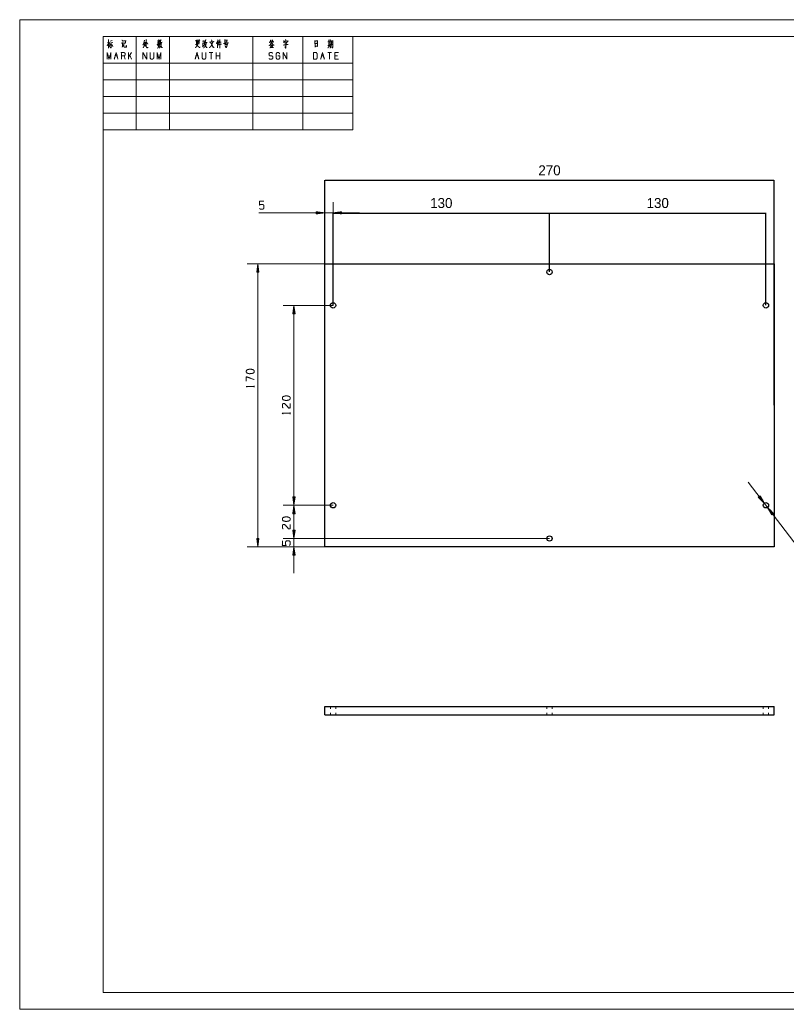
# Model space of a CAD drawing. Header units: millimetres. Extents: x 0 to 840, y 0 to 594.
# Drawn here: x 0 to 462, y 0 to 594 of the extents above; entities that cross this region are included whole.
import ezdxf

# ---------------------------------------------------------------- set-up
doc = ezdxf.new("R2010")
doc.units = ezdxf.units.MM
doc.layers.add('101', color=7, linetype='Continuous', true_color=0xffffff)
doc.dimstyles.get("Standard").update_dxf_attribs({"dimtxt": 6, "dimasz": 0.18, "dimexe": 0.18, "dimexo": 0.0625, "dimgap": 3, "dimtad": 1, "dimdec": 0, "dimzin": 0, "dimdsep": 46, "dimtxsty": 'Standard', "dimcen": 0.09, "dimadec": 0, "dimazin": 0, "dimtfac": 1, "dimtdec": 0, "dimtofl": 0, "dimtmove": 0, "dimatfit": 3, "dimfxl": 1, "dimtolj": 1, "dimtzin": 0, "dimarcsym": 0})

# ---------------------------------------------------------------- blocks, each defined once
blk = doc.blocks.new('*D4')
at = {"color": 0, "lineweight": -2}
for p, q in [((183.21, 362.63), (183.21, 497.77)), ((453.03, 497.59), (183.39, 497.59)), ((453.21, 362.63), (453.21, 497.77))]:
    blk.add_line(p, q, dxfattribs=at)
at = {"color": 0, "lineweight": 18}
for points in [[(183.39, 497.62), (183.39, 497.56), (183.21, 497.59)], [(453.03, 497.62), (453.03, 497.56), (453.21, 497.59)]]:
    blk.add_solid(points, dxfattribs=at)
at = {"layer": 'Defpoints', "color": 0, "lineweight": 18}
for p in [(183.21, 497.59), (183.21, 362.57), (453.21, 362.57)]:
    blk.add_point(p, dxfattribs=at)
at = {"color": 0, "lineweight": 18, "insert": (318.21, 503.59), "char_height": 6, "attachment_point": 5}
blk.add_mtext('\\A1;270', dxfattribs=at)
blk = doc.blocks.new('*D5')
at = {"color": 0, "lineweight": -2}
for p, q in [((188.21, 422.63), (188.21, 478.13)), ((188.39, 477.95), (318.03, 477.95)), ((318.21, 442.63), (318.21, 478.13))]:
    blk.add_line(p, q, dxfattribs=at)
at = {"color": 0, "lineweight": 18}
for points in [[(188.39, 477.98), (188.39, 477.92), (188.21, 477.95)], [(318.03, 477.98), (318.03, 477.92), (318.21, 477.95)]]:
    blk.add_solid(points, dxfattribs=at)
at = {"layer": 'Defpoints', "color": 0, "lineweight": 18}
for p in [(318.21, 477.95), (318.21, 442.57), (188.21, 422.57)]:
    blk.add_point(p, dxfattribs=at)
at = {"color": 0, "lineweight": 18, "insert": (253.21, 483.95), "char_height": 6, "attachment_point": 5}
blk.add_mtext('\\A1;130', dxfattribs=at)
blk = doc.blocks.new('*D6')
at = {"color": 0, "lineweight": -2}
for p, q in [((318.21, 442.63), (318.21, 478.13)), ((318.39, 477.95), (448.03, 477.95)), ((448.21, 422.63), (448.21, 478.13))]:
    blk.add_line(p, q, dxfattribs=at)
at = {"color": 0, "lineweight": 18}
for points in [[(318.39, 477.98), (318.39, 477.92), (318.21, 477.95)], [(448.03, 477.98), (448.03, 477.92), (448.21, 477.95)]]:
    blk.add_solid(points, dxfattribs=at)
at = {"layer": 'Defpoints', "color": 0, "lineweight": 18}
for p in [(448.21, 477.95), (318.21, 442.57), (448.21, 422.57)]:
    blk.add_point(p, dxfattribs=at)
at = {"color": 0, "lineweight": 18, "insert": (383.21, 483.95), "char_height": 6, "attachment_point": 5}
blk.add_mtext('\\A1;130', dxfattribs=at)

msp = doc.modelspace()

# ---------------------------------------------------------------- linework, layer by layer
at = {"layer": '101', "color": 133, "linetype": 'Continuous', "lineweight": 18}
for p, q in [((840, 594), (0, 594)), ((0, 594), (0, 0)), ((830, 584), (50, 584)), ((50, 584), (200, 584)), ((50, 584), (200, 584)), ((50, 584), (200, 584)), ((50, 584), (50, 10)), ((50, 584), (50, 528)), ((70, 584), (70, 528)), ((90, 584), (90, 528)), ((140, 584), (140, 528)), ((170, 584), (170, 528)), ((200, 584), (200, 528)), ((50, 568), (200, 568)), ((50, 558), (200, 558)), ((50, 548), (200, 548)), ((50, 538), (200, 538)), ((50, 528), (200, 528)), ((50, 10), (830, 10)), ((0, 0), (840, 0))]:
    msp.add_line(p, q, dxfattribs=at)
at = {"layer": '101', "color": 72, "linetype": 'Continuous', "lineweight": 18}
for p, q in [((52.67, 580.35), (53.93, 580.6)), ((53.4, 579.9), (53.84, 579.36)), ((53.99, 579.98), (55.89, 580.27)), ((54.25, 581.22), (55.42, 581.47)), ((82.68, 580.44), (84.26, 580.77)), ((84.49, 580.31), (85.57, 580.56)), ((106.34, 580.19), (107.4, 580.35)), ((109.83, 577.75), (110.73, 578.86)), ((150.5, 581.14), (151.34, 581.27)), ((150.7, 581.1), (150.91, 580.48)), ((151.67, 579.28), (150.73, 579.11)), ((151.64, 581.02), (152.69, 581.22)), ((151.96, 580.98), (152.22, 580.31)), ((185.13, 580.85), (186.86, 581.1)), ((185.69, 580.15), (186.21, 580.27)), ((185.71, 579.44), (186.18, 579.57)), ((187.21, 580.11), (187.7, 580.23)), ((57.32, 572.34), (58.44, 572.34)), ((63.24, 570.36), (62.68, 572.34)), ((65.25, 570.36), (65.25, 574.29)), ((67.19, 574.29), (65.25, 571.56)), ((67.19, 570.36), (66.07, 572.72)), ((105.88, 572.34), (106.99, 572.34)), ((116.03, 574.29), (113.81, 574.29)), ((114.92, 574.29), (114.92, 570.36)), ((118.05, 570.36), (118.05, 574.29)), ((120.27, 572.34), (118.05, 572.34)), ((120.27, 570.36), (120.27, 574.29)), ((181.3, 572.34), (182.41, 572.34)), ((187.21, 574.29), (184.98, 574.29)), ((186.09, 574.29), (186.09, 570.36)), ((190.89, 572.34), (189.23, 572.34)), ((140.83, 373.38), (140.83, 374.23)), ((162.48, 357.33), (162.48, 358.17))]:
    msp.add_line(p, q, dxfattribs=at)
at = {"layer": '101', "color": 22, "linetype": 'Continuous', "lineweight": 18}
for p, q in [((183.21, 447.57), (183.21, 484.46)), ((188.21, 422.57), (188.21, 484.46)), ((188.21, 422.57), (188.21, 484.46)), ((143.62, 478.11), (204.09, 478.11)), ((183.21, 478.11), (178.13, 478.78)), ((178.13, 478.78), (178.13, 477.44)), ((178.13, 478.77), (178.2, 478.77)), ((178.13, 478.77), (178.2, 478.77)), ((178.13, 478.67), (178.97, 478.67)), ((178.13, 478.56), (179.74, 478.56)), ((178.13, 478.46), (180.51, 478.46)), ((178.13, 478.36), (181.28, 478.36)), ((178.13, 478.26), (182.05, 478.26)), ((178.13, 478.16), (182.83, 478.16)), ((178.13, 477.44), (183.21, 478.11)), ((178.13, 478.06), (182.83, 478.06)), ((178.13, 477.95), (182.05, 477.95)), ((178.13, 477.85), (181.28, 477.85)), ((178.13, 477.75), (180.51, 477.75)), ((178.13, 477.65), (179.74, 477.65)), ((178.13, 477.55), (178.97, 477.55)), ((178.13, 477.45), (178.2, 477.45)), ((178.13, 477.45), (178.2, 477.45)), ((193.29, 478.78), (188.21, 478.11)), ((193.29, 478.78), (188.21, 478.11)), ((188.21, 478.11), (193.29, 477.44)), ((188.21, 478.11), (193.29, 477.44)), ((193.29, 478.16), (188.6, 478.16)), ((193.29, 478.16), (188.6, 478.16)), ((193.29, 478.06), (188.6, 478.06)), ((193.29, 478.06), (188.6, 478.06)), ((193.29, 478.26), (189.37, 478.26)), ((193.29, 478.26), (189.37, 478.26)), ((193.29, 477.95), (189.37, 477.95)), ((193.29, 477.95), (189.37, 477.95)), ((193.29, 478.36), (190.14, 478.36)), ((193.29, 478.36), (190.14, 478.36)), ((193.29, 477.85), (190.14, 477.85)), ((193.29, 477.85), (190.14, 477.85)), ((193.29, 478.46), (190.91, 478.46)), ((193.29, 478.46), (190.91, 478.46)), ((193.29, 477.75), (190.91, 477.75)), ((193.29, 477.75), (190.91, 477.75)), ((193.29, 478.56), (191.68, 478.56)), ((193.29, 478.56), (191.68, 478.56)), ((193.29, 477.65), (191.68, 477.65)), ((193.29, 477.65), (191.68, 477.65)), ((193.29, 478.67), (192.46, 478.67)), ((193.29, 478.67), (192.46, 478.67)), ((193.29, 477.55), (192.46, 477.55)), ((193.29, 477.55), (192.46, 477.55)), ((193.29, 478.77), (193.23, 478.77)), ((193.29, 478.77), (193.23, 478.77)), ((193.29, 478.77), (193.23, 478.77)), ((193.29, 478.77), (193.23, 478.77)), ((193.29, 477.45), (193.23, 477.45)), ((193.29, 477.45), (193.23, 477.45)), ((193.29, 477.45), (193.23, 477.45)), ((193.29, 477.45), (193.23, 477.45)), ((193.29, 477.44), (193.29, 478.78)), ((193.29, 477.44), (193.29, 478.78)), ((183.21, 447.57), (136.67, 447.57)), ((143.02, 447.57), (142.35, 442.49)), ((142.76, 442.49), (142.76, 445.64)), ((142.87, 442.49), (142.87, 446.41)), ((142.97, 442.49), (142.97, 447.18)), ((143.02, 447.57), (143.02, 277.57)), ((143.69, 442.49), (143.02, 447.57)), ((143.07, 442.49), (143.07, 447.18)), ((143.17, 442.49), (143.17, 446.41)), ((143.27, 442.49), (143.27, 445.64)), ((142.35, 442.49), (143.69, 442.49)), ((142.36, 442.49), (142.36, 442.55)), ((142.36, 442.49), (142.36, 442.55)), ((142.46, 442.49), (142.46, 443.32)), ((142.56, 442.49), (142.56, 444.09)), ((142.66, 442.49), (142.66, 444.86)), ((143.37, 442.49), (143.37, 444.86)), ((143.48, 442.49), (143.48, 444.09)), ((143.58, 442.49), (143.58, 443.32)), ((143.68, 442.49), (143.68, 442.55)), ((143.68, 442.49), (143.68, 442.55)), ((188.21, 422.57), (158.31, 422.57)), ((164.66, 422.57), (164, 417.49)), ((164.61, 417.49), (164.61, 422.18)), ((165.33, 417.49), (164.66, 422.57)), ((164.66, 302.57), (164.66, 422.57)), ((164.72, 417.49), (164.72, 422.18)), ((164, 417.49), (164, 417.55)), ((164, 417.49), (164, 417.55)), ((164, 417.49), (165.33, 417.49)), ((164.11, 417.49), (164.11, 418.32)), ((164.21, 417.49), (164.21, 419.09)), ((164.31, 417.49), (164.31, 419.86)), ((164.41, 417.49), (164.41, 420.64)), ((164.51, 417.49), (164.51, 421.41)), ((164.82, 417.49), (164.82, 421.41)), ((164.92, 417.49), (164.92, 420.64)), ((165.02, 417.49), (165.02, 419.86)), ((165.12, 417.49), (165.12, 419.09)), ((165.22, 417.49), (165.22, 418.32)), ((165.33, 417.49), (165.33, 417.55)), ((165.33, 417.49), (165.33, 417.55)), ((437.64, 316.48), (508.05, 223.84)), ((164, 307.65), (164, 307.58)), ((164, 307.65), (164, 307.58)), ((164, 307.65), (164.66, 302.57)), ((165.33, 307.65), (164, 307.65)), ((164.11, 307.65), (164.11, 306.81)), ((164.21, 307.65), (164.21, 306.04)), ((164.31, 307.65), (164.31, 305.27)), ((164.41, 307.65), (164.41, 304.49)), ((164.51, 307.65), (164.51, 303.72)), ((164.61, 307.65), (164.61, 302.95)), ((164.66, 302.57), (165.33, 307.65)), ((164.72, 307.65), (164.72, 302.95)), ((164.82, 307.65), (164.82, 303.72)), ((164.92, 307.65), (164.92, 304.49)), ((165.02, 307.65), (165.02, 305.27)), ((165.12, 307.65), (165.12, 306.04)), ((165.22, 307.65), (165.22, 306.81)), ((165.33, 307.65), (165.33, 307.58)), ((165.33, 307.65), (165.33, 307.58)), ((444.7, 308.29), (443.64, 307.48)), ((443.64, 307.48), (447.24, 303.84)), ((443.64, 307.48), (443.68, 307.43)), ((443.64, 307.48), (443.68, 307.43)), ((443.72, 307.55), (444.23, 306.88)), ((443.81, 307.61), (444.78, 306.33)), ((443.89, 307.67), (445.33, 305.77)), ((443.97, 307.73), (445.87, 305.22)), ((444.05, 307.79), (446.42, 304.67)), ((444.13, 307.85), (446.97, 304.12)), ((444.21, 307.91), (447.05, 304.18)), ((444.29, 307.98), (446.66, 304.85)), ((444.37, 308.04), (446.28, 305.53)), ((444.45, 308.1), (445.89, 306.2)), ((444.53, 308.16), (445.51, 306.88)), ((444.61, 308.22), (445.12, 307.56)), ((444.69, 308.28), (444.73, 308.23)), ((444.69, 308.28), (444.73, 308.23)), ((447.24, 303.84), (444.7, 308.29)), ((188.21, 302.57), (158.31, 302.57)), ((188.21, 302.57), (158.31, 302.57)), ((164.66, 302.57), (164, 297.49)), ((164, 297.49), (164, 297.55)), ((164, 297.49), (164, 297.55)), ((164, 297.49), (165.33, 297.49)), ((164.11, 297.49), (164.11, 298.32)), ((164.21, 297.49), (164.21, 299.09)), ((164.31, 297.49), (164.31, 299.86)), ((164.41, 297.49), (164.41, 300.64)), ((164.51, 297.49), (164.51, 301.41)), ((164.61, 297.49), (164.61, 302.18)), ((164.66, 282.57), (164.66, 302.57)), ((165.33, 297.49), (164.66, 302.57)), ((164.66, 298.44), (164.66, 261.69)), ((164.72, 297.49), (164.72, 302.18)), ((164.82, 297.49), (164.82, 301.41)), ((164.92, 297.49), (164.92, 300.64)), ((165.02, 297.49), (165.02, 299.86)), ((165.12, 297.49), (165.12, 299.09)), ((165.22, 297.49), (165.22, 298.32)), ((165.33, 297.49), (165.33, 297.55)), ((165.33, 297.49), (165.33, 297.55)), ((449.18, 301.29), (451.72, 296.84)), ((452.79, 297.65), (449.18, 301.29)), ((452.21, 297.22), (449.37, 300.95)), ((452.29, 297.28), (449.45, 301.02)), ((452.13, 297.15), (449.76, 300.28)), ((452.38, 297.34), (450, 300.46)), ((452.05, 297.09), (450.14, 299.6)), ((451.97, 297.03), (450.53, 298.93)), ((452.46, 297.4), (450.55, 299.91)), ((451.89, 296.97), (450.92, 298.25)), ((452.54, 297.46), (451.1, 299.36)), ((451.81, 296.91), (451.3, 297.57)), ((452.62, 297.52), (451.65, 298.8)), ((451.72, 296.84), (452.79, 297.65)), ((452.7, 297.59), (452.19, 298.25)), ((452.78, 297.65), (452.74, 297.7)), ((452.78, 297.65), (452.74, 297.7)), ((451.73, 296.85), (451.69, 296.9)), ((451.73, 296.85), (451.69, 296.9)), ((164, 287.65), (164, 287.58)), ((164, 287.65), (164, 287.58)), ((164, 287.65), (164.66, 282.57)), ((165.33, 287.65), (164, 287.65)), ((164, 287.65), (164, 287.58)), ((164, 287.65), (164.66, 282.57)), ((165.33, 287.65), (164, 287.65)), ((164, 287.65), (164, 287.58)), ((164.11, 287.65), (164.11, 286.81)), ((164.11, 287.65), (164.11, 286.81)), ((164.21, 287.65), (164.21, 286.04)), ((164.21, 287.65), (164.21, 286.04)), ((164.31, 287.65), (164.31, 285.27)), ((164.31, 287.65), (164.31, 285.27)), ((164.41, 287.65), (164.41, 284.49)), ((164.41, 287.65), (164.41, 284.49)), ((164.51, 287.65), (164.51, 283.72)), ((164.51, 287.65), (164.51, 283.72)), ((164.61, 287.65), (164.61, 282.95)), ((164.61, 287.65), (164.61, 282.95)), ((164.66, 282.57), (165.33, 287.65)), ((164.66, 282.57), (165.33, 287.65)), ((164.72, 287.65), (164.72, 282.95)), ((164.72, 287.65), (164.72, 282.95)), ((164.82, 287.65), (164.82, 283.72)), ((164.82, 287.65), (164.82, 283.72)), ((164.92, 287.65), (164.92, 284.49)), ((164.92, 287.65), (164.92, 284.49)), ((165.02, 287.65), (165.02, 285.27)), ((165.02, 287.65), (165.02, 285.27)), ((165.12, 287.65), (165.12, 286.04)), ((165.12, 287.65), (165.12, 286.04)), ((165.22, 287.65), (165.22, 286.81)), ((165.22, 287.65), (165.22, 286.81)), ((165.33, 287.65), (165.33, 287.58)), ((165.33, 287.65), (165.33, 287.58)), ((165.33, 287.65), (165.33, 287.58)), ((165.33, 287.65), (165.33, 287.58)), ((142.35, 282.65), (143.02, 277.57)), ((143.69, 282.65), (142.35, 282.65)), ((142.36, 282.65), (142.36, 282.58)), ((142.36, 282.65), (142.36, 282.58)), ((142.46, 282.65), (142.46, 281.81)), ((142.56, 282.65), (142.56, 281.04)), ((142.66, 282.65), (142.66, 280.27)), ((142.76, 282.65), (142.76, 279.49)), ((142.87, 282.65), (142.87, 278.72)), ((142.97, 282.65), (142.97, 277.95)), ((143.02, 277.57), (143.69, 282.65)), ((143.07, 282.65), (143.07, 277.95)), ((143.17, 282.65), (143.17, 278.72)), ((143.27, 282.65), (143.27, 279.49)), ((143.37, 282.65), (143.37, 280.27)), ((143.48, 282.65), (143.48, 281.04)), ((143.58, 282.65), (143.58, 281.81)), ((143.68, 282.65), (143.68, 282.58)), ((143.68, 282.65), (143.68, 282.58)), ((318.21, 282.57), (158.31, 282.57)), ((318.21, 282.57), (158.31, 282.57)), ((183.21, 277.57), (136.67, 277.57)), ((183.21, 277.57), (158.31, 277.57)), ((164.66, 277.57), (164, 272.49)), ((164.11, 272.49), (164.11, 273.32)), ((164.21, 272.49), (164.21, 274.09)), ((164.31, 272.49), (164.31, 274.86)), ((164.41, 272.49), (164.41, 275.64)), ((164.51, 272.49), (164.51, 276.41)), ((164.61, 272.49), (164.61, 277.18)), ((165.33, 272.49), (164.66, 277.57)), ((164.72, 272.49), (164.72, 277.18)), ((164.82, 272.49), (164.82, 276.41)), ((164.92, 272.49), (164.92, 275.64)), ((165.02, 272.49), (165.02, 274.86)), ((165.12, 272.49), (165.12, 274.09)), ((165.22, 272.49), (165.22, 273.32)), ((164, 272.49), (164, 272.55)), ((164, 272.49), (164, 272.55)), ((164, 272.49), (165.33, 272.49)), ((165.33, 272.49), (165.33, 272.55)), ((165.33, 272.49), (165.33, 272.55))]:
    msp.add_line(p, q, dxfattribs=at)
at = {"layer": '101', "color": 195, "linetype": 'Continuous', "lineweight": 25}
for p, q in [((183.21, 447.57), (453.21, 447.57)), ((183.21, 277.57), (183.21, 447.57)), ((453.21, 447.57), (453.21, 277.57)), ((453.21, 277.57), (183.21, 277.57)), ((183.21, 176.68), (183.21, 181.68)), ((183.21, 181.68), (453.21, 181.68)), ((453.21, 176.68), (453.21, 181.68)), ((183.21, 176.68), (453.21, 176.68))]:
    msp.add_line(p, q, dxfattribs=at)
at = {"layer": '101', "color": 53, "linetype": 'Continuous', "lineweight": 18}
for p, q in [((186.61, 181.68), (186.61, 180.43)), ((189.81, 180.43), (189.81, 181.68)), ((316.61, 181.68), (316.61, 180.43)), ((319.81, 180.43), (319.81, 181.68)), ((446.61, 181.68), (446.61, 180.43)), ((449.81, 180.43), (449.81, 181.68)), ((186.61, 177.93), (186.61, 176.68)), ((189.81, 176.68), (189.81, 177.93)), ((316.61, 177.93), (316.61, 176.68)), ((319.81, 176.68), (319.81, 177.93)), ((446.61, 177.93), (446.61, 176.68)), ((449.81, 176.68), (449.81, 177.93))]:
    msp.add_line(p, q, dxfattribs=at)
at = {"layer": '101', "color": 195, "linetype": 'Continuous', "lineweight": 25}
for centre in [(318.21, 442.57), (188.21, 422.57), (448.21, 422.57), (188.21, 302.57), (448.21, 302.57), (318.21, 282.57)]:
    msp.add_circle(centre, 1.6, dxfattribs=at)
at = {"layer": '101', "color": 72, "linetype": 'Continuous', "lineweight": 18}
for points, knots in [([(53.34, 582.14), (53.32, 577.79), (53.26, 577), (53.23, 577.42), (53.29, 577.87)], [0, 0, 0.723303, 0.854546, 0.923601, 1, 1]), ([(83.47, 582.14), (83.52, 581.85), (83.52, 579.57), (83.47, 579.86), (83.52, 580.11)], [0, 0, 0.094654, 0.823636, 0.91829, 1, 1]), ([(84.67, 582.22), (84.67, 581.97), (84.64, 581.51), (84.55, 580.93), (84.46, 580.31), (84.34, 579.82), (84.2, 579.36), (84.17, 579.24)], [0, 0, 0.081852, 0.232243, 0.425429, 0.63211, 0.800313, 0.957953, 1, 1]), ([(120.16, 582.14), (120.24, 581.97), (120.19, 582.05), (120.22, 577.08), (120.19, 577.46), (120.22, 578.08)], [0, 0, 0.029975, 0.04619, 0.840789, 0.900562, 1, 1]), ([(123.14, 582.14), (123.26, 581.64), (123.26, 580.19), (123.26, 580.56), (124.66, 580.77), (124.43, 580.77), (124.49, 581.8), (124.52, 581.97), (124.58, 581.85), (124.37, 581.8), (123.26, 581.64)], [0, 0, 0.076614, 0.294117, 0.350048, 0.563214, 0.598361, 0.753971, 0.779215, 0.799829, 0.831205, 1, 1]), ([(159.57, 582.18), (159.77, 581.93), (159.86, 581.72), (159.92, 581.39)], [0, 0, 0.364604, 0.619196, 1, 1]), ([(186.42, 582.22), (186.48, 581.97), (186.39, 578.74)], [0, 0, 0.073211, 1, 1]), ([(53.34, 580.31), (53.2, 579.82), (52.96, 579.24), (52.7, 578.7), (52.47, 578.28)], [0, 0, 0.233514, 0.515368, 0.78555, 1, 1]), ([(54.37, 579.32), (54.34, 579.15), (53.72, 577.91)], [0, 0, 0.108202, 1, 1]), ([(54.75, 579.98), (54.84, 579.73), (54.84, 577.66), (54.81, 577.21), (54.78, 577.04), (54.22, 577.71), (54.78, 577.13)], [0, 0, 0.056947, 0.504404, 0.603051, 0.639405, 0.826366, 1, 1]), ([(55.22, 579.15), (55.74, 578.33), (55.83, 578), (55.63, 578.53)], [0, 0, 0.516563, 0.696901, 1, 1]), ([(61.07, 579.98), (61.83, 580.19), (61.71, 580.31), (61.65, 577.91), (61.54, 577.66), (62.24, 578.82)], [0, 0, 0.158008, 0.19221, 0.673433, 0.728446, 1, 1]), ([(61.39, 581.76), (61.74, 581.43), (61.83, 581.27), (61.83, 581.06), (61.8, 581.35)], [0, 0, 0.413146, 0.573572, 0.750721, 1, 1]), ([(62.39, 581.27), (63.73, 581.47), (63.65, 581.6), (63.47, 580.11), (63.65, 580.11), (62.5, 579.98)], [0, 0, 0.313958, 0.349012, 0.694882, 0.735357, 1, 1]), ([(62.45, 580.44), (62.5, 579.82), (62.5, 578.41), (62.53, 577.95), (62.59, 577.75), (62.68, 577.62), (62.83, 577.54), (63.06, 577.5), (63.32, 577.46), (64.05, 577.58), (64, 578.66), (64, 577.58)], [0, 0, 0.097093, 0.316208, 0.387239, 0.42073, 0.444406, 0.470581, 0.507596, 0.549105, 0.664641, 0.832445, 1, 1]), ([(74.86, 581.68), (74.83, 581.43), (74.69, 580.6), (74.51, 580.02), (74.36, 579.61), (74.19, 579.2), (74.01, 578.86)], [0, 0, 0.084498, 0.36853, 0.573114, 0.721457, 0.873368, 1, 1]), ([(74.57, 580.19), (75.51, 580.35), (75.42, 580.44), (75.36, 580.07), (75.24, 579.53), (75.13, 579.2), (74.95, 578.74), (74.8, 578.37), (74.57, 577.95), (74.39, 577.62), (74.04, 577.13)], [0, 0, 0.202443, 0.228131, 0.308408, 0.425631, 0.500403, 0.604281, 0.689483, 0.790714, 0.870506, 1, 1]), ([(74.57, 579.61), (76.44, 577.25), (77.12, 577.29), (77.09, 577.29), (76.47, 577.33), (76.15, 577.62)], [0, 0, 0.632183, 0.773704, 0.779845, 0.909108, 1, 1]), ([(75.95, 582.09), (76.03, 581.89), (76, 581.68), (75.97, 578.24), (75.95, 578.45), (76, 578.91)], [0, 0, 0.049543, 0.095606, 0.852767, 0.898838, 1, 1]), ([(76.21, 580.31), (76.27, 580.27), (76.79, 579.61), (76.94, 579.36)], [0, 0, 0.059448, 0.761031, 1, 1]), ([(83.49, 580.48), (83.23, 580.02), (82.97, 579.61), (82.7, 579.28), (82.44, 578.99)], [0, 0, 0.287221, 0.555142, 0.786181, 1, 1]), ([(82.68, 578.62), (83.93, 578.91), (83.96, 579.28), (83.96, 579.11), (83.82, 578.62), (83.61, 578.08), (83.41, 577.66), (83.17, 577.42), (82.97, 577.17), (82.82, 577.04)], [0, 0, 0.30447, 0.39258, 0.431622, 0.553714, 0.689469, 0.798362, 0.878841, 0.954752, 1, 1]), ([(82.85, 581.6), (83.11, 581.14), (83.17, 580.85)], [0, 0, 0.640221, 1, 1]), ([(83.44, 579.32), (83.11, 578.16), (83.32, 578.08), (83.55, 578), (83.79, 577.87), (84.08, 577.71)], [0, 0, 0.5291, 0.62629, 0.735524, 0.852093, 1, 1]), ([(83.52, 580.4), (83.88, 580.15), (84.05, 579.94)], [0, 0, 0.613122, 1, 1]), ([(84.05, 581.85), (84.05, 581.64), (83.82, 580.69)], [0, 0, 0.174301, 1, 1]), ([(85.08, 580.31), (84.99, 579.61), (84.9, 579.11), (84.81, 578.7), (84.69, 578.33), (84.46, 577.83), (84.26, 577.46), (84.02, 577.13), (83.85, 576.96)], [0, 0, 0.19438, 0.332636, 0.448614, 0.555649, 0.70616, 0.822692, 0.933847, 1, 1]), ([(84.43, 579.78), (84.49, 579.69), (84.78, 578.53), (84.99, 578), (85.19, 577.42), (85.25, 577.29), (85.69, 577.33), (85.25, 577.37), (85.1, 577.62)], [0, 0, 0.026721, 0.341749, 0.493483, 0.655465, 0.691641, 0.80784, 0.924039, 1, 1]), ([(106.87, 581.68), (106.84, 580.35), (106.81, 579.69), (106.78, 579.32), (106.75, 579.11), (106.73, 578.86), (106.64, 578.62), (106.55, 578.41), (106.29, 578.04), (105.99, 577.71), (105.58, 577.46), (105.38, 577.33), (105.29, 577.29)], [0, 0, 0.263783, 0.395771, 0.470171, 0.511786, 0.56157, 0.614019, 0.658777, 0.749614, 0.837596, 0.932985, 0.980677, 1, 1]), ([(105.53, 581.64), (105.64, 581.56), (105.7, 581.6), (108.22, 581.89), (108.13, 581.93), (107.84, 581.85)], [0, 0, 0.045522, 0.068286, 0.872626, 0.90344, 1, 1]), ([(105.64, 579.2), (105.79, 579.2), (106.34, 578.74), (106.81, 578.33), (107.25, 577.95), (107.81, 577.42), (108.45, 577.5), (107.84, 577.42), (107.63, 577.58)], [0, 0, 0.033467, 0.197839, 0.340788, 0.472468, 0.649452, 0.797921, 0.939753, 1, 1]), ([(105.99, 581.18), (106.08, 580.81), (106.08, 579.32), (106.05, 579.4), (107.78, 579.69), (107.6, 579.69), (107.78, 581.27), (107.84, 581.14), (107.75, 581.06), (106.08, 580.85)], [0, 0, 0.051663, 0.252803, 0.264656, 0.500971, 0.524672, 0.738301, 0.756829, 0.773117, 1, 1]), ([(109.77, 581.14), (110.94, 581.35), (110.82, 581.47), (110.68, 580.02), (110.82, 580.02), (109.94, 579.86), (109.89, 580.23), (109.94, 579.78), (109.91, 577.91)], [0, 0, 0.181366, 0.207406, 0.429567, 0.451891, 0.588199, 0.645735, 0.715777, 1, 1]), ([(111.96, 580.23), (111.96, 579.98), (111.85, 579.32), (111.73, 578.95), (111.61, 578.62), (111.47, 578.33), (111.29, 578.04), (111.09, 577.75), (110.62, 577.33), (110.27, 577.17)], [0, 0, 0.067236, 0.249298, 0.354996, 0.450079, 0.537949, 0.629663, 0.725721, 0.894899, 1, 1]), ([(111.7, 582.09), (111.64, 581.6), (111.47, 580.93), (111.23, 580.23), (111.06, 579.78), (110.94, 579.44), (110.82, 579.15)], [0, 0, 0.162457, 0.385014, 0.625897, 0.784413, 0.898493, 1, 1]), ([(111.09, 579.61), (111.17, 579.57), (112.08, 577.33), (112.64, 577.29), (112.11, 577.42), (111.96, 577.66)], [0, 0, 0.024909, 0.644018, 0.787117, 0.926016, 1, 1]), ([(111.23, 580.15), (112.55, 580.4), (112.4, 580.44), (112.17, 580.35)], [0, 0, 0.769962, 0.857327, 1, 1]), ([(115.77, 580.64), (115.77, 580.4), (115.62, 579.82), (115.47, 579.36), (115.3, 578.86), (115.04, 578.45), (115.01, 578.37), (114.83, 578.16), (114.63, 577.87), (114.36, 577.62), (114.13, 577.37), (113.87, 577.17)], [0, 0, 0.060656, 0.206644, 0.323463, 0.452143, 0.571976, 0.593424, 0.659716, 0.74639, 0.834816, 0.918178, 1, 1]), ([(114.04, 580.56), (116.59, 580.85), (116.41, 580.89), (116.24, 580.81)], [0, 0, 0.872478, 0.933903, 1, 1]), ([(114.68, 580.11), (114.8, 580.02), (116.21, 577.5), (116.85, 577.37), (116.24, 577.54), (116.03, 577.79)], [0, 0, 0.030854, 0.652647, 0.79375, 0.930716, 1, 1]), ([(115.12, 582.05), (115.33, 581.68), (115.42, 581.43), (115.47, 581.18)], [0, 0, 0.450481, 0.729637, 1, 1]), ([(119.1, 581.97), (118.96, 581.43), (118.75, 580.93), (118.52, 580.48), (118.28, 580.11), (117.99, 579.69)], [0, 0, 0.21836, 0.428744, 0.629221, 0.801494, 1, 1]), ([(118.75, 580.81), (118.78, 578.33), (118.78, 577.13), (118.75, 577.37), (118.78, 577.83)], [0, 0, 0.565717, 0.839123, 0.896086, 1, 1]), ([(119.13, 578.99), (121.21, 579.4), (121.06, 579.44), (120.8, 579.32)], [0, 0, 0.826976, 0.886334, 1, 1]), ([(119.6, 581.43), (119.51, 580.77), (119.4, 580.19), (119.28, 579.78), (119.19, 579.53)], [0, 0, 0.34211, 0.644851, 0.86512, 1, 1]), ([(119.6, 580.27), (120.95, 580.64), (120.8, 580.64), (120.57, 580.52)], [0, 0, 0.772509, 0.853435, 1, 1]), ([(122.35, 579.73), (122.73, 579.73), (123.49, 579.82), (125.37, 580.11), (125.16, 580.15), (124.87, 580.07)], [0, 0, 0.10704, 0.322386, 0.855626, 0.914427, 1, 1]), ([(123.46, 579.82), (123.26, 578.82), (123.2, 578.99), (124.75, 579.24), (124.66, 579.4), (124.66, 579.24), (124.49, 578.53), (124.37, 578.08), (124.22, 577.71), (124.11, 577.42), (124.02, 577.21), (123.96, 577.17), (123.43, 578.12), (123.99, 577.25)], [0, 0, 0.13637, 0.159981, 0.371157, 0.396349, 0.418604, 0.516111, 0.579311, 0.63312, 0.675133, 0.705357, 0.714996, 0.861275, 1, 1]), ([(151.29, 580.6), (151.26, 580.4), (150.79, 579.65), (150.76, 579.57), (150.53, 579.2), (150.12, 578.74), (149.71, 578.33)], [0, 0, 0.074337, 0.387309, 0.418539, 0.575027, 0.79286, 1, 1]), ([(150.73, 581.97), (150.7, 581.68), (150.47, 581.06), (150.26, 580.56), (150.03, 580.15)], [0, 0, 0.148006, 0.485257, 0.758321, 1, 1]), ([(150.23, 577.25), (152.46, 577.46), (152.31, 577.46), (151.99, 577.42)], [0, 0, 0.825897, 0.879998, 1, 1]), ([(150.61, 578.53), (150.76, 578), (150.76, 577.75), (150.73, 578.08)], [0, 0, 0.489807, 0.707975, 1, 1]), ([(151.17, 578.86), (151.29, 578.24), (151.23, 577.91), (151.23, 578.37)], [0, 0, 0.443891, 0.680119, 1, 1]), ([(151.23, 580.31), (152.4, 578.74), (152.87, 578.74), (152.4, 578.78), (152.16, 579.07)], [0, 0, 0.599324, 0.742451, 0.886135, 1, 1]), ([(151.81, 581.97), (151.84, 581.76), (151.49, 580.6)], [0, 0, 0.147218, 1, 1]), ([(151.9, 578.82), (151.9, 578.53), (151.55, 577.37)], [0, 0, 0.19307, 1, 1]), ([(158.4, 578.82), (161.15, 579.2), (160.97, 579.24), (160.56, 579.11)], [0, 0, 0.820202, 0.873508, 1, 1]), ([(158.69, 581.47), (158.69, 581.02), (158.66, 580.69), (158.6, 580.44), (158.54, 580.23)], [0, 0, 0.361949, 0.626223, 0.829034, 1, 1]), ([(158.69, 580.98), (161.15, 581.27), (161.12, 581.35), (160.74, 580.52)], [0, 0, 0.712481, 0.737756, 1, 1]), ([(158.98, 580.15), (160.5, 580.35), (160.42, 580.48), (159.83, 579.44)], [0, 0, 0.533866, 0.586729, 1, 1]), ([(159.74, 579.73), (159.8, 579.53), (159.86, 579.28), (159.89, 578.86), (159.89, 578), (159.86, 577.71), (159.8, 577.29), (159.71, 577.04), (159.27, 577.75), (159.74, 577.13)], [0, 0, 0.049623, 0.1085, 0.204239, 0.404798, 0.471991, 0.568442, 0.629223, 0.820578, 1, 1]), ([(177.23, 581.6), (177.29, 581.18), (177.32, 580.27), (177.35, 579.32), (177.35, 579.2), (177.35, 577.66), (177.35, 577.95), (178.49, 578.2), (178.72, 577.91), (178.78, 578.28), (178.78, 578.78), (178.81, 579.73), (178.84, 580.73), (178.84, 581.56), (178.87, 581.43), (177.32, 581.14)], [0, 0, 0.037589, 0.119519, 0.205166, 0.216331, 0.354043, 0.380097, 0.485125, 0.518622, 0.552532, 0.597196, 0.682843, 0.77221, 0.846648, 0.858119, 1, 1]), ([(177.35, 579.65), (178.49, 579.9), (178.37, 579.94), (178.11, 579.78)], [0, 0, 0.728512, 0.805958, 1, 1]), ([(185.04, 578.49), (186.86, 578.82), (186.77, 578.86), (186.65, 578.74)], [0, 0, 0.873246, 0.919206, 1, 1]), ([(185.71, 578.24), (185.69, 578.04), (185.45, 577.62), (185.25, 577.33), (185.04, 577.13)], [0, 0, 0.157085, 0.51447, 0.781154, 1, 1]), ([(185.6, 581.97), (185.66, 581.72), (185.66, 578.62)], [0, 0, 0.075954, 1, 1]), ([(186.18, 578.37), (186.5, 577.87), (186.5, 577.66), (186.39, 578.04)], [0, 0, 0.497679, 0.671694, 1, 1]), ([(187.09, 581.64), (187.18, 581.18), (187.18, 580.27), (187.15, 579.28), (187.09, 578.66), (186.94, 578), (186.77, 577.58), (186.45, 576.96)], [0, 0, 0.096217, 0.285187, 0.491418, 0.620825, 0.76157, 0.854869, 1, 1]), ([(187.15, 579.03), (187.21, 579.03), (187.68, 579.15)], [0, 0, 0.107799, 1, 1]), ([(187.18, 581.14), (188.06, 581.35), (187.97, 581.47), (187.97, 580.11), (188, 578.24), (187.97, 577.54), (187.94, 577.13), (187.91, 577), (187.47, 577.54), (187.88, 577.17)], [0, 0, 0.13308, 0.155522, 0.357051, 0.631901, 0.735808, 0.797028, 0.815849, 0.918301, 1, 1]), ([(52.52, 570.36), (52.52, 574.29), (53.64, 570.36), (54.75, 574.29), (54.75, 570.36)], [0, 0, 0.245192, 0.5, 0.754808, 1, 1]), ([(61.01, 570.36), (61.01, 574.29), (62.68, 574.29), (63.24, 573.92), (63.24, 572.72), (62.68, 572.34), (61.01, 572.34)], [0, 0, 0.400952, 0.571035, 0.639278, 0.761676, 0.829917, 1, 1]), ([(74.01, 570.36), (74.01, 574.29), (76.24, 570.36), (76.24, 574.29)], [0, 0, 0.317574, 0.682426, 1, 1]), ([(78.26, 574.29), (78.26, 571.14), (78.78, 570.36), (79.9, 570.36), (80.48, 571.14), (80.48, 574.29)], [0, 0, 0.337152, 0.438599, 0.557781, 0.662848, 1, 1]), ([(82.5, 570.36), (82.5, 574.29), (83.61, 570.36), (84.72, 574.29), (84.72, 570.36)], [0, 0, 0.245192, 0.5, 0.754808, 1, 1]), ([(109.56, 574.29), (109.56, 571.14), (110.09, 570.36), (111.2, 570.36), (111.79, 571.14), (111.79, 574.29)], [0, 0, 0.337152, 0.438599, 0.557781, 0.662848, 1, 1]), ([(149.71, 570.73), (150.26, 570.36), (151.4, 570.36), (151.96, 570.77), (151.96, 571.93), (151.4, 572.34), (150.29, 572.34), (149.71, 572.72), (149.71, 573.92), (150.29, 574.29), (151.4, 574.29), (151.96, 573.92)], [0, 0, 0.068035, 0.184054, 0.254521, 0.372333, 0.442799, 0.555843, 0.626367, 0.748393, 0.81892, 0.931964, 1, 1]), ([(155.09, 572.34), (156.2, 572.34), (156.2, 571.14), (155.65, 570.36), (154.5, 570.36), (153.95, 571.14), (153.95, 573.5), (154.53, 574.29), (155.62, 574.29), (156.17, 573.5)], [0, 0, 0.103295, 0.214797, 0.304261, 0.410274, 0.499739, 0.718892, 0.809956, 0.910533, 1, 1]), ([(158.22, 570.36), (158.22, 574.29), (160.45, 570.36), (160.45, 574.29)], [0, 0, 0.317574, 0.682426, 1, 1]), ([(176.5, 570.36), (178.14, 570.36), (178.72, 571.14), (178.72, 573.5), (178.14, 574.29), (176.5, 574.29), (176.5, 570.36)], [0, 0, 0.142133, 0.227159, 0.431787, 0.516817, 0.65895, 1, 1]), ([(180.74, 570.36), (181.85, 574.29), (182.96, 570.36)], [0, 0, 0.5, 1, 1]), ([(191.45, 570.36), (189.23, 570.36), (189.23, 574.29), (191.45, 574.29)], [0, 0, 0.265389, 0.734611, 1, 1]), ([(143.94, 480.74), (144.61, 480.29), (145.99, 480.29), (146.66, 480.74), (146.66, 482.64), (145.99, 483.14), (144.61, 483.14), (143.94, 482.69), (143.94, 485.04), (146.66, 485.04)], [0, 0, 0.062228, 0.168344, 0.230571, 0.376815, 0.441266, 0.547381, 0.609609, 0.79049, 1, 1]), ([(140.83, 383.23), (140.33, 383.9), (138.93, 384.25), (137.98, 384.25), (136.53, 383.9), (136.08, 383.23), (136.08, 382.56), (136.53, 381.88), (137.98, 381.53), (138.93, 381.57), (140.33, 381.88), (140.83, 382.56), (140.83, 383.23)], [0, 0, 0.067524, 0.18397, 0.260583, 0.380942, 0.446139, 0.500306, 0.565503, 0.685863, 0.762528, 0.878309, 0.945833, 1, 1]), ([(140.83, 378), (136.08, 379.7), (136.08, 377.01)], [0, 0, 0.652471, 1, 1]), ([(136.48, 373.52), (136.08, 373.8), (140.83, 373.8)], [0, 0, 0.093492, 1, 1]), ([(162.48, 367.17), (161.98, 367.85), (160.58, 368.2), (159.63, 368.2), (158.18, 367.85), (157.73, 367.17), (157.73, 366.5), (158.18, 365.83), (159.63, 365.48), (160.58, 365.51), (161.98, 365.83), (162.48, 366.5), (162.48, 367.17)], [0, 0, 0.067524, 0.18397, 0.260583, 0.380943, 0.446139, 0.500306, 0.565503, 0.685862, 0.762528, 0.878309, 0.945833, 1, 1]), ([(158.18, 360.96), (157.73, 361.6), (157.73, 362.97), (158.18, 363.65), (159.13, 363.65), (161.53, 360.92), (162.48, 360.96), (162.48, 363.65)], [0, 0, 0.069691, 0.192976, 0.265274, 0.350227, 0.67474, 0.759752, 1, 1]), ([(158.13, 357.47), (157.73, 357.75), (162.48, 357.75)], [0, 0, 0.093491, 1, 1]), ([(162.48, 294.56), (161.98, 295.23), (160.58, 295.58), (159.63, 295.58), (158.18, 295.23), (157.73, 294.56), (157.73, 293.89), (158.18, 293.21), (159.63, 292.86), (160.58, 292.9), (161.98, 293.21), (162.48, 293.89), (162.48, 294.56)], [0, 0, 0.067526, 0.183971, 0.260584, 0.380943, 0.446141, 0.500306, 0.565504, 0.685864, 0.762529, 0.87831, 0.945835, 1, 1]), ([(158.18, 288.34), (157.73, 288.98), (157.73, 290.36), (158.18, 291.03), (159.13, 291.03), (161.53, 288.31), (162.48, 288.34), (162.48, 291.03)], [0, 0, 0.069693, 0.192977, 0.265274, 0.350227, 0.67474, 0.759752, 1, 1]), ([(162.03, 278.42), (162.48, 279.1), (162.48, 280.47), (162.03, 281.15), (160.13, 281.15), (159.63, 280.47), (159.63, 279.1), (160.08, 278.42), (157.73, 278.42), (157.73, 281.15)], [0, 0, 0.062228, 0.168344, 0.230572, 0.376816, 0.441265, 0.547381, 0.609609, 0.790489, 1, 1])]:
    msp.add_open_spline(points, degree=1, knots=knots, dxfattribs=at)
for points in [[(56.77, 570.36), (57.88, 574.29), (58.99, 570.36)], [(105.32, 570.36), (106.43, 574.29), (107.55, 570.36)]]:
    msp.add_open_spline(points, degree=1, dxfattribs=at)

# ---------------------------------------------------------------- dimensions: what is measured, and where the dimension line sits
at = {"lineweight": 18}
for base, p1, p2, picture, middle in [((183.21, 497.59), (453.21, 362.57), (183.21, 362.57), '*D4', (318.21, 503.59)), ((318.21, 477.95), (188.21, 422.57), (318.21, 442.57), '*D5', (253.21, 483.95)), ((448.21, 477.95), (318.21, 442.57), (448.21, 422.57), '*D6', (383.21, 483.95))]:
    dim = msp.add_linear_dim(base=base, p1=p1, p2=p2, dimstyle='Standard', dxfattribs=at)
    dim.commit()
    dim.dimension.update_dxf_attribs({"geometry": picture, "text_midpoint": middle})

doc.saveas('drawing.dxf')
